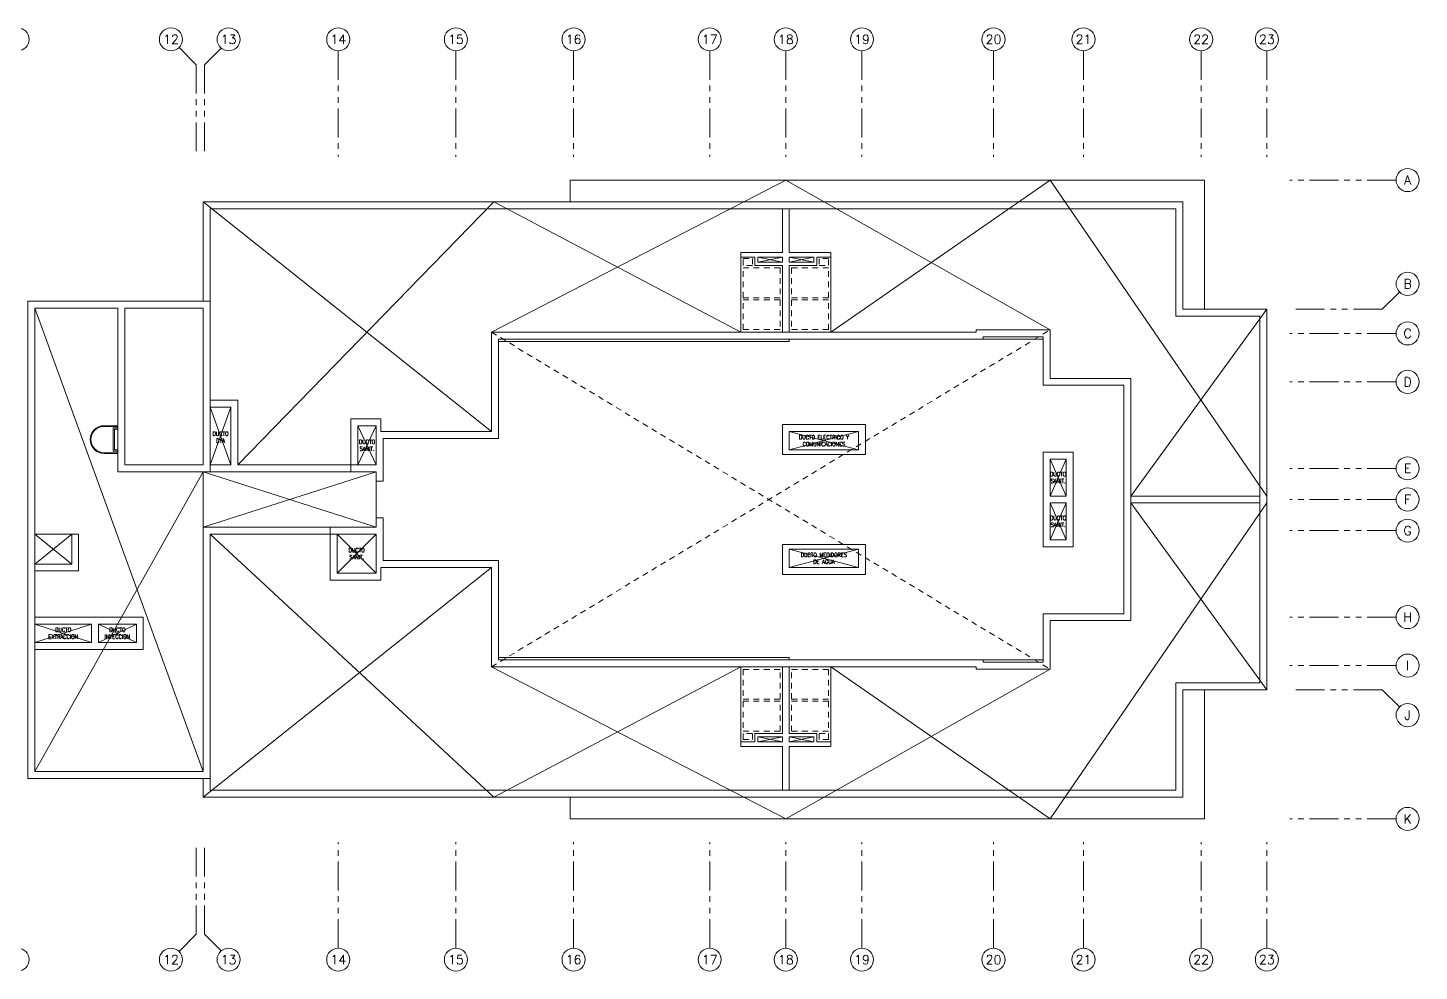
# Model space of a CAD drawing. Header units: millimetres. Extents: x 3765 to 3833, y 1327 to 1657.
# Drawn here: x 3791.67 to 3821.82, y 1328.44 to 1348.89 of the extents above; entities that cross this region are included whole.
import ezdxf
from ezdxf.enums import TextEntityAlignment as Align

# ---------------------------------------------------------------- set-up
doc = ezdxf.new("R2010")
doc.units = ezdxf.units.MM
doc.set_wipeout_variables(frame=1)
for name, pattern in [('HIDDEN2', [0.1875, 0.125, -0.0625]), ('PHANTOM', [63.5, 31.75, -6.35, 6.35, -6.35, 6.35, -6.35]), ('PHANTOM2', [1.25, 0.625, -0.125, 0.125, -0.125, 0.125, -0.125])]:
    doc.linetypes.add(name, pattern=pattern)
doc.layers.get('0').update_dxf_attribs({"color": 251, "lineweight": 9})
for name, color, linetype, lineweight in [('A-COTAS EXT', 251, 'Continuous', 13), ('A-COTAS INT', 251, 'Continuous', 13), ('A-EJES', 251, 'PHANTOM', 13), ('A-HATCH', 251, 'Continuous', 13), ('A-LINEAS', 251, 'Continuous', 13), ('A-MURO BAJO', 251, 'Continuous', 13), ('A-PROYECCIONES', 251, 'HIDDEN2', 13), ('A_50_TextoIndicaciones', 251, 'Continuous', 13)]:
    doc.layers.add(name, color=color, linetype=linetype, lineweight=lineweight)
doc.styles.add('ROMANS', font='romans.shx', dxfattribs={"width": 0.8})

# ---------------------------------------------------------------- blocks, each defined once
blk = doc.blocks.new('TEXTO DUCTOS PT')
at = {"layer": 'A_50_TextoIndicaciones', "char_height": 0.09, "attachment_point": 5, "style": 'ROMANS'}
for s, insert, width in [('\\pxsm1,t16;DUCTO DYA', (26.025, -5.575), 0.4157), ('\\pxsm1,t16;DUCTO SANIT.', (29.2, -5.75, 0), 0.4157), ('\\pxsm1,qc,t16;DUCTO ELECTRICO Y COMUNICACIONES', (39.1, -5.65), 1.07385), ('\\pxsm1,t16;DUCTO SANIT.', (44.175, -6.45), 0.4157), ('\\pxsm1,t16;DUCTO SANIT.', (44.175, -7.4), 0.4157), ('\\pxsm1,t16;DUCTO SANIT.', (28.975, -8.1, 0), 0.4157), ('\\pxsm1,qc,t16;DUCTO MEDIDORES DE AGUA', (39.1, -8.2), 1.06458), ('\\pxsm1,qc,t16;DUCTO EXTRACCION', (22.615, -9.825, 0), 0.4157), ('\\pxsm1,qc,t16;DUCTO INYECCION', (23.79, -9.825, 0), 0.4157)]:
    blk.add_mtext(s, dxfattribs=dict(at, insert=insert, width=width))
blk = doc.blocks.new('Ejes_Torre C')
for p, q in [((26.85, 16.35), (26.477, 16.723)), ((27.03, 16.35), (27.389, 16.709)), ((26.85, -2.5), (26.477, -2.873)), ((27.03, -2.5), (27.389, -2.859))]:
    blk.add_line(p, q)
at = {"layer": 'A-COTAS EXT'}
for p, q in [((52.55, 11.05), (52.923, 11.423)), ((52.55, 2.8), (52.923, 2.427))]:
    blk.add_line(p, q, dxfattribs=at)
at = {"layer": 'A-EJES', "linetype": 'PHANTOM2'}
for points in [[(29.925, 16.65), (29.925, 14.35)], [(32.475, 16.65), (32.475, 14.35)], [(35.025, 16.65), (35.025, 14.35)], [(37.975, 16.65), (37.975, 14.35)], [(39.625, 16.65), (39.625, 14.35)], [(41.275, 16.65), (41.275, 14.35)], [(44.125, 16.65), (44.125, 14.35)], [(46.075, 16.65), (46.075, 14.35)], [(48.625, 16.65), (48.625, 14.35)], [(50.05, 16.65), (50.05, 14.35)], [(26.85, 16.35), (26.85, 14.35)], [(27.03, 16.35), (27.03, 14.35)], [(52.85, 13.85), (50.55, 13.85)], [(52.55, 11.05), (50.55, 11.05)], [(52.85, 10.525), (50.55, 10.525)], [(52.85, 9.475), (50.55, 9.475)], [(52.85, 7.6), (50.55, 7.6)], [(52.85, 6.925), (50.55, 6.925)], [(52.85, 6.25), (50.55, 6.25)], [(52.85, 4.375), (50.55, 4.375)], [(52.85, 3.325), (50.55, 3.325)], [(52.55, 2.8), (50.55, 2.8)], [(52.85, 0), (50.55, 0)], [(26.85, -2.5), (26.85, -0.5)], [(27.03, -2.5), (27.03, -0.5)], [(29.925, -2.8), (29.925, -0.5)], [(32.475, -2.8), (32.475, -0.5)], [(35.025, -2.8), (35.025, -0.5)], [(37.975, -2.8), (37.975, -0.5)], [(39.625, -2.8), (39.625, -0.5)], [(41.275, -2.8), (41.275, -0.5)], [(44.125, -2.8), (44.125, -0.5)], [(46.075, -2.8), (46.075, -0.5)], [(48.625, -2.8), (48.625, -0.5)], [(50.05, -2.8), (50.05, -0.5)]]:
    blk.add_lwpolyline(points, dxfattribs=at)
at = {"layer": 'A-EJES', "linetype": 'Continuous'}
for centre in [(22.975, 16.9), (26.3, 16.9), (27.55, 16.9), (29.925, 16.9), (32.475, 16.9), (35.025, 16.9), (37.975, 16.9), (39.625, 16.9), (41.275, 16.9), (44.125, 16.9), (46.075, 16.9), (48.625, 16.9), (50.05, 16.9), (53.1, 13.85), (53.1, 11.6), (53.1, 10.525), (53.1, 9.475), (53.1, 7.6), (53.1, 6.925), (53.1, 6.25), (53.1, 4.375), (53.1, 3.325), (53.1, 2.25), (53.1, 0), (22.975, -3.05), (26.3, -3.05), (27.55, -3.05), (29.925, -3.05), (32.475, -3.05), (35.025, -3.05), (37.975, -3.05), (39.625, -3.05), (41.275, -3.05), (44.125, -3.05), (46.075, -3.05), (48.625, -3.05), (50.05, -3.05)]:
    blk.add_circle(centre, 0.25, dxfattribs=at)
at = {"layer": 'A-EJES', "linetype": 'Continuous', "style": 'ROMANS'}
for s, p in [('12', (26.3, 16.9)), ('13', (27.55, 16.9)), ('14', (29.925, 16.9)), ('15', (32.475, 16.9)), ('16', (35.025, 16.9)), ('17', (37.975, 16.9)), ('18', (39.625, 16.9)), ('19', (41.275, 16.9)), ('20', (44.125, 16.9)), ('21', (46.075, 16.9)), ('22', (48.625, 16.9)), ('23', (50.05, 16.9)), ('12', (26.3, -3.05)), ('13', (27.55, -3.05)), ('14', (29.925, -3.05)), ('15', (32.475, -3.05)), ('16', (35.025, -3.05)), ('17', (37.975, -3.05)), ('18', (39.625, -3.05)), ('19', (41.275, -3.05)), ('20', (44.125, -3.05)), ('21', (46.075, -3.05)), ('22', (48.625, -3.05)), ('23', (50.05, -3.05))]:
    blk.add_text(s, height=0.2, dxfattribs=at).set_placement(p, align=Align.MIDDLE_CENTER)
for s, p in [('A', (53.1, 13.85)), ('B', (53.1, 11.6)), ('C', (53.1, 10.525)), ('D', (53.1, 9.475)), ('E', (53.1, 7.6)), ('F', (53.1, 6.925)), ('G', (53.1, 6.25)), ('H', (53.1, 4.375)), ('I', (53.1, 3.325)), ('J', (53.1, 2.25)), ('K', (53.1, 0))]:
    blk.add_text(s, height=0.2, rotation=0, dxfattribs=at).set_placement(p, align=Align.MIDDLE_CENTER)
blk = doc.blocks.new('TC_TE')
for p, q in [((39.55, 9.48), (38.65, 9.48)), ((38.65, 9.38), (38.65, 9.48)), ((38.95, 9.38), (38.65, 9.38)), ((38.65, 9.38), (38.65, 7.75)), ((38.95, 9.38), (38.95, 9.2)), ((39.55, 9.38), (39.02, 9.38)), ((39.02, 9.38), (39.02, 9.27)), ((39.55, 9.38), (39.02, 9.27)), ((39.02, 9.38), (39.55, 9.27)), ((39.55, 9.27), (39.55, 9.38)), ((40.6, 9.48), (39.7, 9.48)), ((39.7, 9.38), (40.23, 9.38)), ((39.7, 9.27), (39.7, 9.38)), ((40.23, 9.27), (39.7, 9.38)), ((40.23, 9.38), (39.7, 9.27)), ((40.23, 9.38), (40.23, 9.27)), ((40.3, 9.38), (40.3, 9.2)), ((40.6, 9.38), (40.3, 9.38)), ((40.6, 9.48), (40.6, 9.38)), ((40.6, 9.38), (40.6, 7.75)), ((38.95, 9.2), (39.55, 9.2)), ((39.02, 9.27), (39.55, 9.27)), ((39.55, 7.75), (39.55, 9.2)), ((40.23, 9.27), (39.7, 9.27)), ((40.3, 9.2), (39.7, 9.2)), ((39.7, 9.2), (39.7, 7.75)), ((23.2, -1.925), (23.2, 8.425)), ((23.35, -1.775), (23.35, 8.275)), ((27.75, 6.275), (27.75, 4.875)), ((25.05, 5.175, 0), (25.05, 5.675, 0)), ((25.05, 5.675, 0), (25.15, 5.675, 0)), ((25.075, 5.2, 0), (25.075, 5.65, 0)), ((25.075, 5.65, 0), (25.15, 5.65, 0)), ((25.05, 5.175, 0), (25.15, 5.175, 0)), ((25.075, 5.2, 0), (25.15, 5.2, 0)), ((30.35, 4.875), (27.75, 4.875)), ((30.2, 4.725), (27.15, 4.725)), ((47.1, 4.2), (49.9, 4.2)), ((47.1, 4.05), (49.9, 4.05)), ((49.9, 4.125), (49.9, 4.2)), ((49.9, 4.125), (49.9, 4.05)), ((30.75, 3.725), (30.9, 3.725)), ((29.75, 3.525), (27, 3.525)), ((27, -1.775), (27, 3.525)), ((29.9, 3.375), (27.15, 3.375)), ((27.15, -1.925), (27.15, 3.375)), ((38.65, -1.13), (38.65, 0.5)), ((39.55, 0.5), (39.55, -0.95)), ((39.7, -0.95), (39.7, 0.5)), ((40.6, -1.13), (40.6, 0.5)), ((38.95, -1.13), (38.65, -1.13)), ((38.65, -1.13), (38.65, -1.23)), ((38.95, -1.13), (38.95, -0.95)), ((38.95, -0.95), (39.55, -0.95)), ((39.02, -1.13), (39.02, -1.02)), ((39.02, -1.02), (39.55, -1.02)), ((39.55, -1.02), (39.02, -1.13)), ((39.02, -1.02), (39.55, -1.13)), ((39.55, -1.13), (39.02, -1.13)), ((39.55, -1.02), (39.55, -1.13)), ((40.3, -0.95), (39.7, -0.95)), ((40.23, -1.02), (39.7, -1.02)), ((39.7, -1.02), (39.7, -1.13)), ((40.23, -1.02), (39.7, -1.13)), ((39.7, -1.02), (40.23, -1.13)), ((39.7, -1.13), (40.23, -1.13)), ((40.23, -1.13), (40.23, -1.02)), ((40.3, -1.13), (40.3, -0.95)), ((40.6, -1.13), (40.3, -1.13)), ((40.6, -1.23), (40.6, -1.13)), ((39.55, -1.23), (38.65, -1.23)), ((40.6, -1.23), (39.7, -1.23)), ((27, -1.775), (23.35, -1.775)), ((23.2, -1.925), (27.15, -1.925))]:
    blk.add_line(p, q)
at = {"color": 4}
blk.add_line((30.75, 3.725), (30.75, 4.525), dxfattribs=at)
for points in [[(39.55, 9.48), (39.55, 10.425), (39.7, 10.425), (39.7, 9.48)], [(39.55, -1.23), (39.55, -2.175), (39.7, -2.175), (39.7, -1.23)]]:
    blk.add_lwpolyline(points)
at = {"elevation": 0}
for points in [[(25.15, 5.725), (24.85, 5.725, 1), (24.85, 5.125), (25.15, 5.125)], [(25.15, 5.71), (24.85, 5.71, 1), (24.85, 5.14), (25.15, 5.14)]]:
    blk.add_lwpolyline(points, format="xyb", dxfattribs=at)
at = {"layer": 'A-HATCH'}
for p, q in [((38.65, 10.575), (27, 10.575)), ((41.2, 5.6), (39.7, 5.2)), ((39.7, 5.6), (41.2, 5.2)), ((23.35, 3.375), (23.35, 3.375)), ((24.15, 2.725), (24.15, 3.375)), ((24.15, 3.375), (24.3, 3.375)), ((24.3, 2.575), (24.3, 3.375)), ((41.2, 2.65), (39.7, 3.05)), ((39.7, 2.65), (41.2, 3.05)), ((23.35, 2.725), (24.15, 2.725)), ((23.35, 2.575), (24.3, 2.575)), ((25.7, 1.575), (23.35, 1.575)), ((25.7, 0.875), (25.7, 1.575)), ((24.58, 1.425, 0), (23.35, 1.025)), ((23.35, 1.425), (24.58, 1.025, 0)), ((24.58, 1.425), (23.35, 1.425)), ((24.58, 1.025), (24.58, 1.425)), ((25.55, 1.425, 0), (24.73, 1.025, 0)), ((24.73, 1.425, 0), (25.55, 1.025)), ((24.73, 1.425), (24.73, 1.025)), ((25.55, 1.425), (24.73, 1.425)), ((25.55, 1.425), (25.55, 1.025)), ((23.35, 1.025), (24.58, 1.025)), ((25.55, 1.025), (24.73, 1.025)), ((23.35, 0.875), (25.7, 0.875)), ((48.7, -2.8), (48.7, 0)), ((34.95, -2.325), (34.95, -2.8)), ((34.95, -2.8), (48.7, -2.8))]:
    blk.add_line(p, q, dxfattribs=at)
for points in [[(48.7, 8.25), (48.7, 11.05), (34.95, 11.05), (34.95, 10.575)], [(38.65, 10.575), (48.225, 10.575), (48.225, 8.25), (50.05, 8.25), (50.05, 4.125)], [(27, -1.925), (27, -2.325), (48.225, -2.325), (48.225, 0), (50.05, 0), (50.05, 4.125)], [(27.15, -1.925), (27.15, -2.175), (48.075, -2.175), (48.075, 0.15), (49.9, 0.15), (49.9, 4.05)], [(24.15, 2.725), (23.35, 3.375), (24.15, 3.375), (23.35, 2.725)]]:
    blk.add_lwpolyline(points, dxfattribs=at)
at = {"layer": 'A-LINEAS'}
for p, q in [((39.625, 11.05), (33.25, 7.75)), ((33.3, 10.575), (27.75, 4.875)), ((38.65, 7.75), (33.3, 10.575)), ((47.1, 4.2), (50.05, 8.25)), ((43.9, 7.6), (45.2, 7.6)), ((30.35, 5.725, 0), (30.75, 4.875)), ((30.35, 4.875), (30.75, 5.725, 0)), ((45.7, 5), (45.35, 4.2)), ((45.7, 4.2), (45.35, 5)), ((45.7, 3.25), (45.35, 4.05)), ((45.7, 4.05), (45.35, 3.25)), ((47.1, 4.05), (50.05, 0)), ((33.3, -2.325), (27.15, 3.375)), ((30.75, 3.375, 0), (29.9, 2.525, 0)), ((30.75, 2.525, 0), (29.9, 3.375, 0)), ((33.25, 2.65, 0), (27, -2.325)), ((43.9, 0.651), (45.2, 0.651)), ((39.625, -2.8), (33.25, 0.5)), ((38.65, 0.5), (33.3, -2.325))]:
    blk.add_line(p, q, dxfattribs=at)
for points in [[(39.625, 11.05), (45.35, 7.8)], [(40.6, 7.75), (45.35, 11.05)], [(50.05, 4.2), (45.35, 11.05)], [(39.55, 9.2), (39.55, 9.2), (39.55, 7.75), (38.65, 7.75), (38.65, 9.456)], [(39.7, 9.2), (39.7, 7.75), (40.6, 7.75), (40.6, 9.38)], [(39.7, 7.599), (39.7, 7.549), (33.4, 7.549)], [(50.05, 4.05), (45.35, -2.8)], [(39.7, 0.651), (39.7, 0.701), (33.4, 0.701)], [(39.625, -2.8), (45.35, 0.45)], [(40.6, 0.5), (45.35, -2.8)]]:
    blk.add_lwpolyline(points, dxfattribs=at)
at = {"layer": 'A-MURO BAJO'}
for p, q in [((30.35, 5.725, 0), (30.35, 4.875)), ((30.75, 5.725, 0), (30.35, 5.725, 0)), ((30.75, 5.725, 0), (30.75, 4.875)), ((41.2, 5.2), (39.7, 5.2)), ((30.35, 4.875), (30.75, 4.875)), ((45.35, 5, 0), (45.7, 5, 0)), ((45.7, 5, 0), (45.7, 4.2, 0)), ((30.9, 4.525), (30.75, 4.525)), ((45.7, 4.2, 0), (45.35, 4.2, 0)), ((45.7, 4.05, 0), (45.35, 4.05, 0)), ((45.35, 4.05, 0), (45.35, 3.25, 0)), ((45.7, 3.25, 0), (45.7, 4.05, 0)), ((29.9, 2.525, 0), (29.9, 3.375)), ((30.75, 3.375), (29.9, 3.375)), ((30.75, 2.525, 0), (30.75, 3.375)), ((45.35, 3.25, 0), (45.7, 3.25, 0)), ((30.75, 2.525, 0), (29.9, 2.525, 0))]:
    blk.add_line(p, q, dxfattribs=at)
for points in [[(30.75, 4.525), (30.75, 4.725), (30.2, 4.725), (30.2, 5.875), (30.85, 5.875), (30.85, 5.6), (33.25, 5.6), (33.25, 7.75), (43.75, 7.75), (43.75, 7.8), (45.35, 7.8), (45.35, 6.75), (47.1, 6.75), (47.1, 1.5), (45.35, 1.5), (45.35, 0.45), (43.75, 0.45), (43.75, 0.5), (33.25, 0.5), (33.25, 2.65), (30.85, 2.65), (30.85, 2.375), (29.75, 2.375), (29.75, 3.525), (30.75, 3.525), (30.75, 3.725)], [(30.9, 3.725), (30.9, 2.8), (33.4, 2.8), (33.4, 0.65), (43.9, 0.65), (43.9, 0.6), (45.2, 0.6), (45.2, 1.65), (46.95, 1.65), (46.95, 6.6), (45.2, 6.6), (45.2, 7.65), (43.9, 7.65), (43.9, 7.6), (33.4, 7.6), (33.4, 5.45), (30.9, 5.45), (30.9, 4.525)], [(41.2, 5.2), (41.2, 5.6), (39.7, 5.6), (39.7, 5.2)]]:
    blk.add_lwpolyline(points, dxfattribs=at)
for points in [[(41.35, 5.1), (41.35, 5.75), (39.55, 5.75), (39.55, 5.1)], [(45.85, 5.15), (45.2, 5.15), (45.2, 3.1), (45.85, 3.1)], [(39.55, 2.5), (41.35, 2.5), (41.35, 3.149), (39.55, 3.149)], [(39.7, 2.65), (41.197, 2.65), (41.197, 3.049), (39.7, 3.049)]]:
    blk.add_lwpolyline(points, close=True, dxfattribs=at)
at = {"layer": 'A-MURO BAJO', "elevation": 0}
blk.add_lwpolyline([(45.35, 4.2), (45.35, 5)], dxfattribs=at)
at = {"layer": 'A-PROYECCIONES'}
for p, q in [((33.25, 0.5), (45.35, 7.8)), ((33.25, 7.75), (45.35, 0.45))]:
    blk.add_line(p, q, dxfattribs=at)
at = {"layer": 'A-PROYECCIONES', "color": 8}
for points in [[(38.7, 9.35), (38.9, 9.35), (38.9, 9.2), (38.7, 9.2)], [(40.55, 9.35), (40.35, 9.35), (40.35, 9.2), (40.55, 9.2)], [(38.7, 9.15), (39.5, 9.15), (39.5, 8.5), (38.7, 8.5)], [(40.55, 9.15), (39.75, 9.15), (39.75, 8.5), (40.55, 8.5)], [(38.7, 8.45), (39.5, 8.45), (39.5, 7.808), (38.7, 7.808)], [(40.55, 8.45), (39.75, 8.45), (39.75, 7.808), (40.55, 7.808)], [(38.7, -0.2), (39.5, -0.2), (39.5, 0.442), (38.7, 0.442)], [(40.55, -0.2), (39.75, -0.2), (39.75, 0.442), (40.55, 0.442)], [(38.7, -0.9), (39.5, -0.9), (39.5, -0.25), (38.7, -0.25)], [(40.55, -0.9), (39.75, -0.9), (39.75, -0.25), (40.55, -0.25)], [(38.7, -1.08), (38.9, -1.08), (38.9, -0.95), (38.7, -0.95)], [(40.55, -1.08), (40.35, -1.08), (40.35, -0.95), (40.55, -0.95)]]:
    blk.add_lwpolyline(points, close=True, dxfattribs=at)
blk.add_wipeout([(25.25, 5.075), (25.25, 4.825), (27.05, 4.825), (27.05, 8.325), (25.25, 8.325), (25.25, 5.775), (25.2, 5.775), (25.2, 8.375), (27.1, 8.375), (27.1, 4.775), (25.2, 4.775), (25.2, 5.075)])
for p, q in [((23.2, 8.425), (27.15, 8.425)), ((25.15, 8.275), (23.35, 8.275)), ((25.15, 4.725), (25.15, 8.275)), ((27.15, 8.425), (27.15, 4.725)), ((27.15, 6.275), (27.75, 6.275)), ((27.15, 4.875), (27.15, 4.725)), ((27.15, 4.725), (25.15, 4.725)), ((27, 3.525), (30.75, 4.725)), ((30.75, 3.525), (27, 4.725))]:
    blk.add_line(p, q)
blk.add_lwpolyline([(27.15, 4.875), (27.6, 4.875), (27.6, 6.125), (27.15, 6.125)], close=True)
blk.add_lwpolyline([(27.15, 6.125), (27.6, 4.875), (27.15, 4.875), (27.6, 6.125)])
at = {"layer": 'A-COTAS INT'}
blk.add_lwpolyline([(27, 8.275), (25.3, 8.275), (25.3, 4.875), (27, 4.875)], close=True, dxfattribs=at)
at = {"layer": 'A-HATCH'}
for p, q in [((27.15, 6.125), (27.15, 4.875, 0)), ((27, -1.3), (27, 4.725))]:
    blk.add_line(p, q, dxfattribs=at)
for points in [[(27, 10.575), (27, 8.425)], [(49.9, 4.2), (49.9, 8.1), (48.075, 8.1), (48.075, 10.425), (27.15, 10.425), (27.15, 8.425)]]:
    blk.add_lwpolyline(points, dxfattribs=at)
at = {"layer": 'A-LINEAS'}
for p, q in [((33.25, 5.6), (27, 10.575)), ((27, -1.775), (23.35, 8.275)), ((27, 4.725), (23.35, -1.775))]:
    blk.add_line(p, q, dxfattribs=at)

msp = doc.modelspace()

# ---------------------------------------------------------------- block references
at = {"layer": 'A-EJES'}
msp.add_blockref('Ejes_Torre C', (3768.472, 1331.738), dxfattribs=at)
at = {"layer": 'A_50_TextoIndicaciones'}
msp.add_blockref('TEXTO DUCTOS PT', (3769.822, 1345.588), dxfattribs=at)

# ---------------------------------------------------------------- next in the draw order: block references
msp.add_blockref('TC_TE', (3768.472, 1334.538))

doc.saveas('drawing.dxf')
